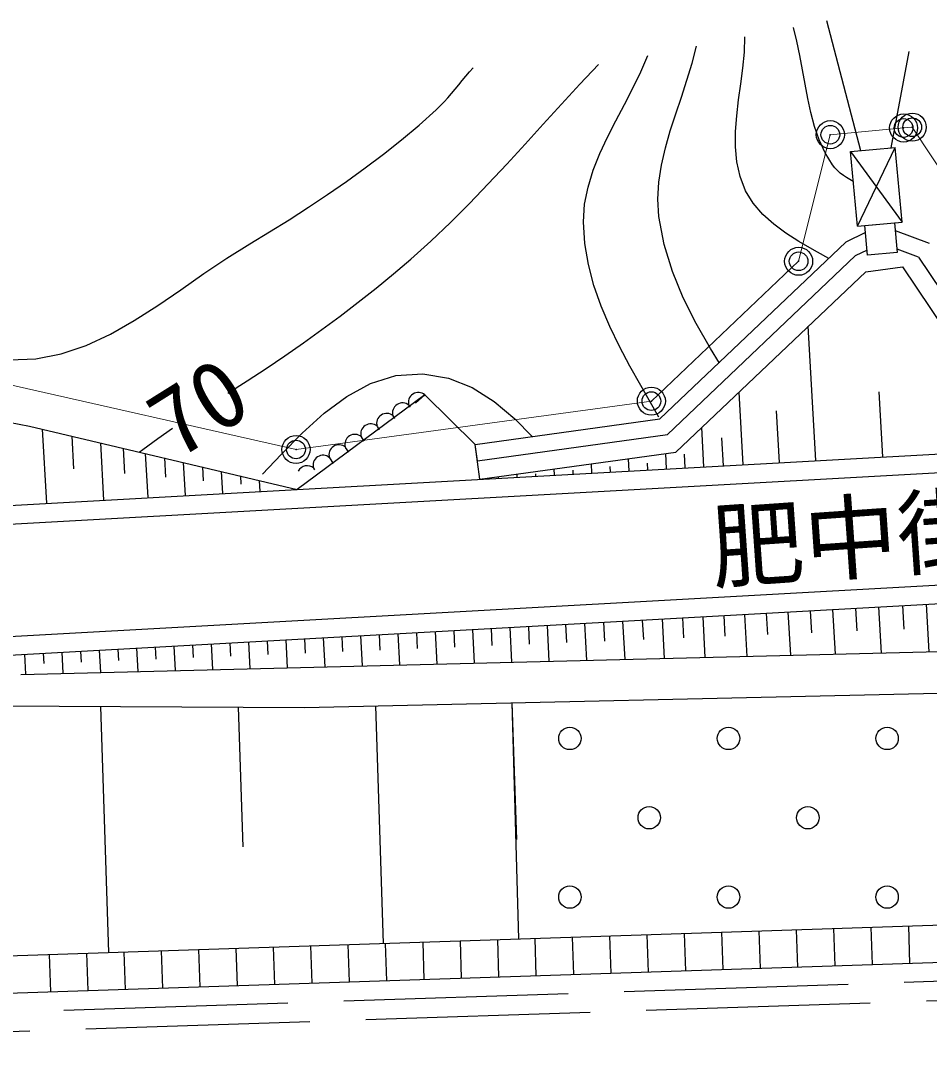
# Model space of a CAD drawing. Units: millimetres, scale not verified. Extents: x 40004 to 680061, y 20002 to 380034.
# Drawn here: x 280202 to 304500, y 286125 to 314079 of the extents above; entities that cross this region are included whole.
import ezdxf
from ezdxf.enums import TextEntityAlignment as Align

# ---------------------------------------------------------------- set-up
doc = ezdxf.new("R2010")
doc.units = ezdxf.units.MM
doc.header["$LTSCALE"] = 1000.09
doc.header["$PDMODE"] = 32
doc.header["$PDSIZE"] = 500
doc.linetypes.add('DASHED', pattern=[7.5, 6, -1.5])
doc.layers.add('M-BGD', color=7, linetype='Continuous', lineweight=25)
doc.layers.add('M-BMK-ROW', color=30, linetype='Continuous', lineweight=25)
doc.styles.add('ＭＳ ゴシック', font='')
doc.styles.get('ＭＳ ゴシック').set_extended_font_data('MS Gothic')

msp = doc.modelspace()

# ---------------------------------------------------------------- linework, layer by layer
at = {"layer": 'M-BGD'}
for p, q in [((302674, 310608), (301767, 314079)), ((302674, 310608), (301767, 314079)), ((303957, 313259), (303477, 310681)), ((303957, 313259), (303477, 310681)), ((302400, 310584), (303595, 310692)), ((302400, 310584), (303776, 308700)), ((302581, 308592), (302400, 310584)), ((302581, 308592), (303595, 310692)), ((303776, 308700), (303595, 310692)), ((302581, 308592), (303776, 308700)), ((302780, 308610), (303577, 308682)), ((303577, 308682), (303649, 307886)), ((302798, 308418), (302268, 308157)), ((302853, 307813), (302780, 308610)), ((304507, 308124), (303597, 308461)), ((297297, 303435), (302268, 308157)), ((297497, 303018), (302522, 307792)), ((302840, 307948), (302522, 307792)), ((303649, 307886), (302853, 307813)), ((304220, 307761), (303641, 307976)), ((302803, 307369), (303791, 307504)), ((303791, 307504), (304916, 305815)), ((304220, 307761), (305207, 306281)), ((297725, 302545), (302803, 307369)), ((301467, 302318), (301268, 305911)), ((299525, 302210), (299417, 304153)), ((303264, 302417), (303167, 304156)), ((290758, 303853), (291012, 304077)), ((290758, 303853), (291012, 304077)), ((291006, 304073), (291007, 304072)), ((291006, 304073), (291007, 304072)), ((291022, 304045), (291012, 304077)), ((291022, 304045), (291012, 304077)), ((290581, 303793), (290612, 303746)), ((290581, 303793), (290612, 303746)), ((300496, 302264), (300419, 303648)), ((279598, 303400), (280431, 303243)), ((290156, 303513), (290201, 303444)), ((290156, 303513), (290201, 303444)), ((292355, 302751), (297297, 303435)), ((278204, 300528), (325168, 303130)), ((280431, 303243), (287597, 301549)), ((280894, 301178), (280784, 303160)), ((289731, 303233), (289790, 303143)), ((289731, 303233), (289790, 303143)), ((298475, 302152), (298417, 303202)), ((281561, 302976), (281610, 302098)), ((282423, 301263), (282338, 302792)), ((287597, 301549), (309522, 302764)), ((289306, 302953), (289379, 302842)), ((289306, 302953), (289379, 302842)), ((292415, 302315), (292355, 302751)), ((292415, 302315), (297497, 303018)), ((299000, 302181), (298958, 302929)), ((282938, 302650), (282976, 301973)), ((283603, 301328), (283538, 302509)), ((288881, 302673), (288968, 302541)), ((288881, 302673), (288968, 302541)), ((292484, 301820), (297725, 302545)), ((297476, 302097), (297454, 302508)), ((297976, 302124), (297955, 302490)), ((284045, 302389), (284074, 301872)), ((284602, 301383), (284553, 302269)), ((288456, 302393), (288557, 302240)), ((288456, 302393), (288557, 302240)), ((295479, 301986), (295466, 302233)), ((296478, 302041), (296460, 302370)), ((296977, 302069), (296967, 302254)), ((285060, 302149), (285081, 301780)), ((285600, 301439), (285568, 302029)), ((286075, 301909), (286087, 301688)), ((288031, 302113), (288059, 302071)), ((288031, 302113), (288059, 302071)), ((293482, 301875), (293478, 301958)), ((293982, 301903), (293978, 301965)), ((294481, 301931), (294472, 302095)), ((294980, 301958), (294974, 302061)), ((295979, 302014), (295971, 302158)), ((286599, 301494), (286583, 301789)), ((292983, 301848), (292982, 301868)), ((278176, 301027), (287597, 301549)), ((278370, 297533), (325334, 300135)), ((278398, 297034), (312935, 298947)), ((300723, 298271), (300787, 297112)), ((301321, 298304), (301353, 297715)), ((301918, 298337), (301984, 297142)), ((302534, 298371), (302568, 297764)), ((303150, 298405), (303219, 297173)), ((303786, 298440), (303820, 297814)), ((304421, 298475), (304492, 297204)), ((295787, 297997), (295815, 297493)), ((296299, 298025), (296355, 297002)), ((296826, 298055), (296855, 297535)), ((297354, 298084), (297412, 297029)), ((297898, 298114), (297928, 297578)), ((298442, 298144), (298503, 297056)), ((299004, 298175), (299034, 297622)), ((299565, 298206), (299627, 297084)), ((300144, 298238), (300176, 297668)), ((290782, 297720), (290806, 297293)), ((291282, 297747), (291330, 296878)), ((291781, 297775), (291805, 297333)), ((292280, 297803), (292330, 296903)), ((292779, 297830), (292805, 297373)), ((293279, 297858), (293330, 296927)), ((293778, 297886), (293804, 297413)), ((294277, 297913), (294330, 296952)), ((294776, 297941), (294803, 297453)), ((295276, 297969), (295331, 296977)), ((285790, 297443), (285810, 297092)), ((286289, 297471), (286329, 296754)), ((286789, 297499), (286809, 297132)), ((287288, 297526), (287329, 296779)), ((287787, 297554), (287808, 297172)), ((288286, 297581), (288329, 296803)), ((288786, 297609), (288808, 297212)), ((289285, 297637), (289330, 296828)), ((289784, 297664), (289807, 297252)), ((290283, 297692), (290330, 296853)), ((280202, 296602), (310522, 297354)), ((280798, 297167), (280813, 296892)), ((281297, 297194), (281328, 296630)), ((281796, 297222), (281812, 296932)), ((282296, 297250), (282328, 296654)), ((282795, 297277), (282812, 296972)), ((283294, 297305), (283329, 296679)), ((283793, 297333), (283811, 297012)), ((284292, 297360), (284329, 296704)), ((284792, 297388), (284810, 297052)), ((285291, 297416), (285329, 296729)), ((280299, 297139), (280328, 296605)), ((287791, 295714), (311118, 296246)), ((276568, 295778), (287791, 295714)), ((289907, 289406), (289696, 295758)), ((293335, 295841), (293457, 292184)), ((293335, 295841), (293518, 289526)), ((282556, 289162), (282338, 295745)), ((286018, 295724), (286142, 291991)), ((249388, 288061), (309940, 290071)), ((295948, 289607), (295981, 288607)), ((296948, 289640), (296981, 288640)), ((297947, 289673), (297980, 288674)), ((298946, 289706), (298980, 288707)), ((299946, 289739), (299979, 288740)), ((300945, 289773), (300979, 288773)), ((301945, 289806), (301978, 288806)), ((302944, 289839), (302977, 288839)), ((303944, 289872), (303977, 288873)), ((287953, 289341), (287986, 288342)), ((288952, 289374), (288985, 288375)), ((289951, 289408), (289985, 288408)), ((290951, 289441), (290984, 288441)), ((291950, 289474), (291983, 288475)), ((292950, 289507), (292983, 288508)), ((293949, 289540), (293982, 288541)), ((294949, 289573), (294982, 288574)), ((250794, 287107), (309974, 289072)), ((280956, 289109), (280990, 288110)), ((281956, 289142), (281989, 288143)), ((282955, 289175), (282988, 288176)), ((283955, 289209), (283988, 288209)), ((284954, 289242), (284987, 288242)), ((285954, 289275), (285987, 288275)), ((286953, 289308), (286986, 288309))]:
    msp.add_line(p, q, dxfattribs=at)
at = {"layer": 'M-BGD', "linetype": 'DASHED'}
for p, q in [((251950, 286125), (345938, 289245)), ((251361, 286626), (309740, 288564))]:
    msp.add_line(p, q, dxfattribs=at)
at = {"layer": 'M-BGD'}
for points in [[(301817, 307725), (301739, 307769), (301373, 307973), (301013, 308181), (300667, 308401), (300343, 308640), (300050, 308904), (299797, 309201), (299591, 309537), (299441, 309914), (299353, 310306), (299317, 310709), (299320, 311122), (299353, 311543), (299404, 311967), (299462, 312393), (299517, 312819), (299557, 313241), (299571, 313657)], [(301817, 307725), (301739, 307769), (301373, 307973), (301013, 308181), (300667, 308401), (300343, 308640), (300050, 308904), (299797, 309201), (299591, 309537), (299441, 309914), (299353, 310306), (299317, 310709), (299320, 311122), (299353, 311543), (299404, 311967), (299462, 312393), (299517, 312819), (299557, 313241), (299571, 313657)], [(302473, 309779), (302470, 309780), (302381, 309835), (302292, 309890), (302206, 309948), (302123, 310009), (302046, 310076), (301976, 310148), (301913, 310229), (301719, 310554), (301562, 310898), (301436, 311255), (301335, 311625), (301252, 312002), (301180, 312385), (301112, 312770), (301042, 313154), (300963, 313534), (300869, 313906)], [(302473, 309779), (302470, 309780), (302381, 309835), (302292, 309890), (302206, 309948), (302123, 310009), (302046, 310076), (301976, 310148), (301913, 310229), (301719, 310554), (301562, 310898), (301436, 311255), (301335, 311625), (301252, 312002), (301180, 312385), (301112, 312770), (301042, 313154), (300963, 313534), (300869, 313906)], [(298896, 304925), (298654, 305316), (298268, 305989), (297922, 306675), (297631, 307377), (297408, 308099), (297268, 308846), (297241, 309308), (297267, 309768), (297338, 310225), (297443, 310681), (297573, 311136), (297720, 311590), (297872, 312043), (298022, 312497), (298159, 312951), (298273, 313407)], [(298896, 304925), (298654, 305316), (298268, 305989), (297922, 306675), (297631, 307377), (297408, 308099), (297268, 308846), (297241, 309308), (297267, 309768), (297338, 310225), (297443, 310681), (297573, 311136), (297720, 311590), (297872, 312043), (298022, 312497), (298159, 312951), (298273, 313407)], [(297268, 303484), (297080, 303810), (296784, 304324), (296492, 304845), (296213, 305373), (295954, 305908), (295724, 306451), (295531, 307002), (295383, 307561), (295287, 308129), (295253, 308705), (295284, 309176), (295375, 309636), (295514, 310088), (295692, 310532), (295897, 310971), (296119, 311407), (296349, 311842), (296575, 312277), (296787, 312715), (296975, 313157)], [(297268, 303484), (297080, 303810), (296784, 304324), (296492, 304845), (296213, 305373), (295954, 305908), (295724, 306451), (295531, 307002), (295383, 307561), (295287, 308129), (295253, 308705), (295284, 309176), (295375, 309636), (295514, 310088), (295692, 310532), (295897, 310971), (296119, 311407), (296349, 311842), (296575, 312277), (296787, 312715), (296975, 313157)], [(279895, 305011), (280598, 305037), (281281, 305173), (281946, 305401), (282597, 305704), (283235, 306065), (283863, 306466), (284484, 306890), (285100, 307319), (285713, 307735), (286326, 308121), (286852, 308438), (287375, 308763), (287893, 309095), (288405, 309436), (288911, 309787), (289410, 310147), (289900, 310518), (290381, 310901), (290853, 311294), (291313, 311701), (291421, 311804), (291526, 311911), (291626, 312021), (291725, 312134), (291821, 312249), (291916, 312365), (292010, 312482), (292105, 312598), (292201, 312714), (292298, 312827)], [(279895, 305011), (280598, 305037), (281281, 305173), (281946, 305401), (282597, 305704), (283235, 306065), (283863, 306466), (284484, 306890), (285100, 307319), (285713, 307735), (286326, 308121), (286852, 308438), (287375, 308763), (287893, 309095), (288405, 309436), (288911, 309787), (289410, 310147), (289900, 310518), (290381, 310901), (290853, 311294), (291313, 311701), (291421, 311804), (291526, 311911), (291626, 312021), (291725, 312134), (291821, 312249), (291916, 312365), (292010, 312482), (292105, 312598), (292201, 312714), (292298, 312827)], [(285742, 304125), (286254, 304451), (286761, 304784), (287264, 305124), (287763, 305470), (288256, 305824), (288744, 306185), (289227, 306554), (289703, 306930), (290172, 307314), (290635, 307706), (291173, 308187), (291697, 308685), (292207, 309196), (292707, 309718), (293201, 310247), (293689, 310782), (294176, 311318), (294664, 311853), (295155, 312385), (295652, 312909)], [(285742, 304125), (286254, 304451), (286761, 304784), (287264, 305124), (287763, 305470), (288256, 305824), (288744, 306185), (289227, 306554), (289703, 306930), (290172, 307314), (290635, 307706), (291173, 308187), (291697, 308685), (292207, 309196), (292707, 309718), (293201, 310247), (293689, 310782), (294176, 311318), (294664, 311853), (295155, 312385), (295652, 312909)], [(286668, 301959), (287162, 302481), (287731, 303057), (288315, 303585), (288920, 304037), (289556, 304382), (290231, 304593), (290953, 304641), (291638, 304525), (292274, 304271), (292865, 303902), (293418, 303438), (293879, 302962)], [(286668, 301959), (287162, 302481), (287731, 303057), (288315, 303585), (288920, 304037), (289556, 304382), (290231, 304593), (290953, 304641), (291638, 304525), (292274, 304271), (292865, 303902), (293418, 303438), (293879, 302962)], [(292484, 301820), (292355, 302751), (291012, 304077), (287597, 301549)], [(283370, 302548), (283466, 302617), (283866, 302909), (284260, 303189)]]:
    msp.add_lwpolyline(points, dxfattribs=at)
for centre in [(294890, 294890), (299133, 294890), (303376, 294890), (297012, 292769), (301255, 292769), (294890, 290647), (299133, 290647), (303376, 290647)]:
    msp.add_circle(centre, 300, dxfattribs=at)
for centre, start, end in [((290836, 303874), 49.2458, 196.9493), ((290836, 303874), 49.2458, 196.9493), ((290411, 303594), 49.2438, 196.9513), ((290411, 303594), 49.2438, 196.9513), ((289986, 303314), 49.244, 196.9496), ((289986, 303314), 49.244, 196.9496), ((289561, 303034), 49.2458, 196.9493), ((289561, 303034), 49.2458, 196.9493), ((289136, 302754), 49.2438, 196.9513), ((289136, 302754), 49.2438, 196.9513), ((288711, 302474), 49.2446, 196.9498), ((288711, 302474), 49.2446, 196.9498), ((288286, 302194), 49.2435, 196.9509), ((288286, 302194), 49.2435, 196.9509), ((287861, 301914), 49.2458, 153.1046), ((287861, 301914), 49.2458, 153.1045)]:
    msp.add_arc(centre, 268, start, end, dxfattribs=at)
at = {"layer": 'M-BMK-ROW', "lineweight": 13}
for p, q in [((303817, 311215), (301857, 311036)), ((304048, 311236), (303817, 311215)), ((307458, 306078), (304048, 311236)), ((301857, 311036), (301009, 307650)), ((301009, 307650), (297069, 303909)), ((287562, 302616), (279594, 304419)), ((297069, 303909), (287562, 302616))]:
    msp.add_line(p, q, dxfattribs=at)
at = {"layer": 'M-BMK-ROW'}
for centre in [(301857, 311036), (303817, 311215), (304048, 311236), (301009, 307650), (297069, 303909), (287562, 302616)]:
    msp.add_circle(centre, 375, dxfattribs=at)
for p in [(303817, 311215), (304048, 311236), (301857, 311036), (301009, 307650), (297069, 303909), (287562, 302616)]:
    msp.add_point(p, dxfattribs=at)

# ---------------------------------------------------------------- texts
at = {"layer": 'M-BGD', "style": 'ＭＳ ゴシック'}
for s, rotation, p in [('70', 32.07, (284940, 303751)), ('70', 32.07, (284940, 303751)), ('肥中街道', 4, (303646, 300339))]:
    msp.add_text(s, height=1833, rotation=rotation, dxfattribs=at).set_placement(p, align=Align.MIDDLE_CENTER)

doc.saveas('drawing.dxf')
